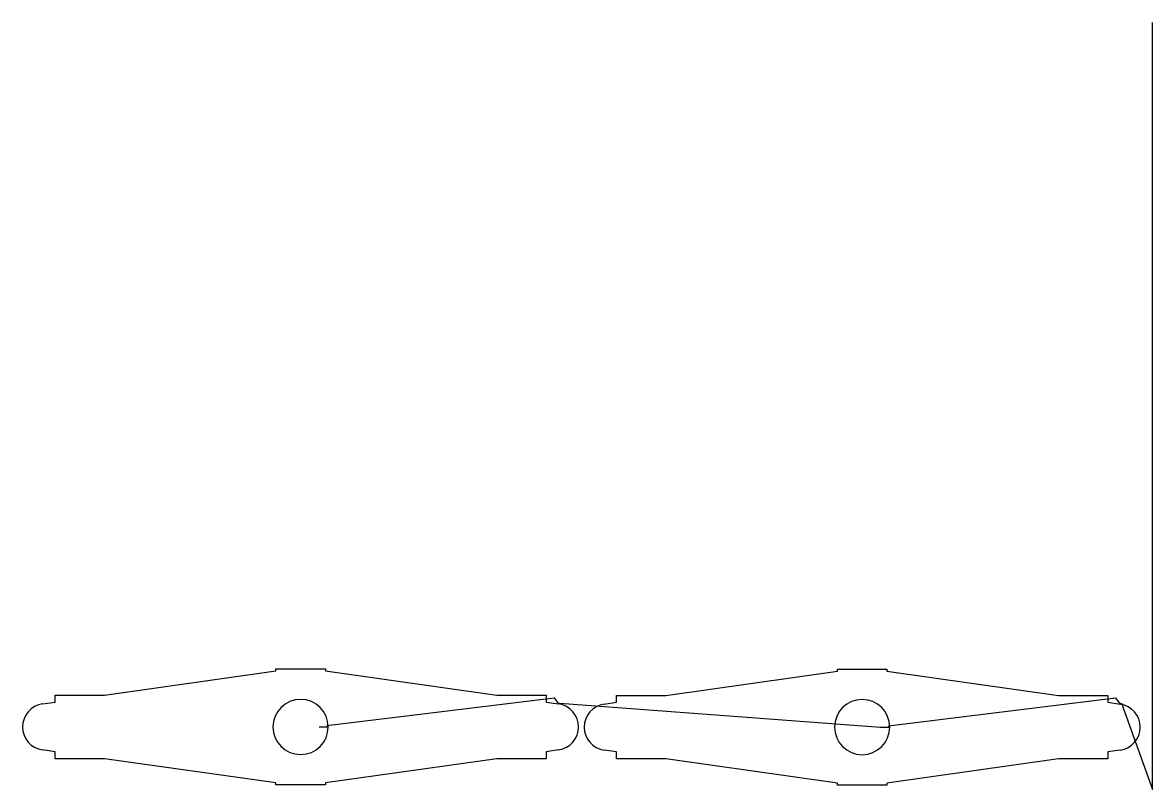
# Model space of a CAD drawing. Header units: metres. Extents: x 357 to 4038, y 0 to 2500.
import ezdxf

# ---------------------------------------------------------------- set-up
doc = ezdxf.new("R2010")
doc.units = ezdxf.units.M

msp = doc.modelspace()

# ---------------------------------------------------------------- linework, layer by layer
at = {"layer": 'TOOL_0'}
for p, q in [((4038.431, 2499.001), (4038.431, 2500.001)), ((4038.431, 1.001), (4038.431, 2499.001)), ((623.863, 307.158), (1182.454, 386.27)), ((1182.454, 386.27), (1182.454, 392.659)), ((1182.454, 392.659), (1343.954, 392.659)), ((1343.954, 392.659), (1343.954, 386.27)), ((1343.954, 386.27), (1902.545, 307.158)), ((2453.526, 306.695), (3012.117, 385.807)), ((3012.117, 385.807), (3012.117, 392.196)), ((3012.117, 392.196), (3173.617, 392.196)), ((3173.617, 392.196), (3173.617, 385.807)), ((3173.617, 385.807), (3732.208, 306.695)), ((463.166, 284.399), (463.166, 307.158)), ((463.166, 307.158), (623.863, 307.158)), ((1348.961, 207.892), (2088.802, 298.633)), ((1902.545, 307.158), (2063.242, 307.158)), ((2063.242, 307.158), (2063.242, 284.399)), ((2088.802, 298.633), (2103.826, 278.651)), ((2292.829, 283.936), (2292.829, 306.695)), ((2292.829, 306.695), (2453.526, 306.695)), ((3178.624, 207.429), (3918.465, 298.17)), ((3732.208, 306.695), (3892.905, 306.695)), ((3892.905, 306.695), (3892.905, 283.936)), ((3918.465, 298.17), (3933.489, 278.188)), ((422.582, 278.651), (463.166, 284.399)), ((2063.242, 284.399), (2103.826, 278.651)), ((2103.826, 278.651), (2107.822, 281.656)), ((2107.822, 281.656), (3152.867, 203.186)), ((2252.245, 278.188), (2292.829, 283.936)), ((3892.905, 283.936), (3933.489, 278.188)), ((3933.489, 278.188), (3937.485, 281.193)), ((3937.485, 281.193), (4038.431, 0.001)), ((1323.204, 203.649), (1353.204, 203.649)), ((1353.204, 203.649), (1348.961, 207.892)), ((3152.867, 203.186), (3182.867, 203.186)), ((3182.867, 203.186), (3178.624, 207.429)), ((463.166, 122.9), (422.582, 128.648)), ((463.166, 100.141), (463.166, 122.9)), ((2103.826, 128.648), (2063.242, 122.9)), ((2063.242, 122.9), (2063.242, 100.141)), ((2292.829, 122.437), (2252.245, 128.185)), ((2292.829, 99.678), (2292.829, 122.437)), ((3933.489, 128.185), (3892.905, 122.437)), ((3892.905, 122.437), (3892.905, 99.678)), ((623.863, 100.141), (463.166, 100.141)), ((1182.454, 21.029), (623.863, 100.141)), ((1902.545, 100.141), (1343.954, 21.029)), ((2063.242, 100.141), (1902.545, 100.141)), ((2453.526, 99.678), (2292.829, 99.678)), ((3012.117, 20.566), (2453.526, 99.678)), ((3732.208, 99.678), (3173.617, 20.566)), ((3892.905, 99.678), (3732.208, 99.678)), ((1182.454, 14.64), (1182.454, 21.029)), ((1343.954, 14.64), (1182.454, 14.64)), ((1343.954, 21.029), (1343.954, 14.64)), ((3012.117, 14.177), (3012.117, 20.566)), ((3173.617, 14.177), (3012.117, 14.177)), ((3173.617, 20.566), (3173.617, 14.177)), ((4038.431, 0.001), (4038.431, 1.001)), ((4038.431, 1.001), (4038.431, 0.001)), ((4038.431, 0.001), (4038.431, 1.001)), ((4038.431, 0.001), (4038.431, 0.001))]:
    msp.add_line(p, q, dxfattribs=at)
for centre, radius, start, end in [((433.204, 203.65), 75.75, 98.060893, 261.939213), ((1263.204, 203.649), 90, 0, 180), ((2093.204, 203.649), 75.75, 278.060893, 81.939213), ((2262.867, 203.187), 75.75, 98.060893, 261.939213), ((3092.867, 203.186), 90, 0, 180), ((3922.867, 203.186), 75.75, 278.060893, 81.939213), ((1263.204, 203.649), 90, 180, 0), ((3092.867, 203.186), 90, 180, 0)]:
    msp.add_arc(centre, radius, start, end, dxfattribs=at)

doc.saveas('drawing.dxf')
